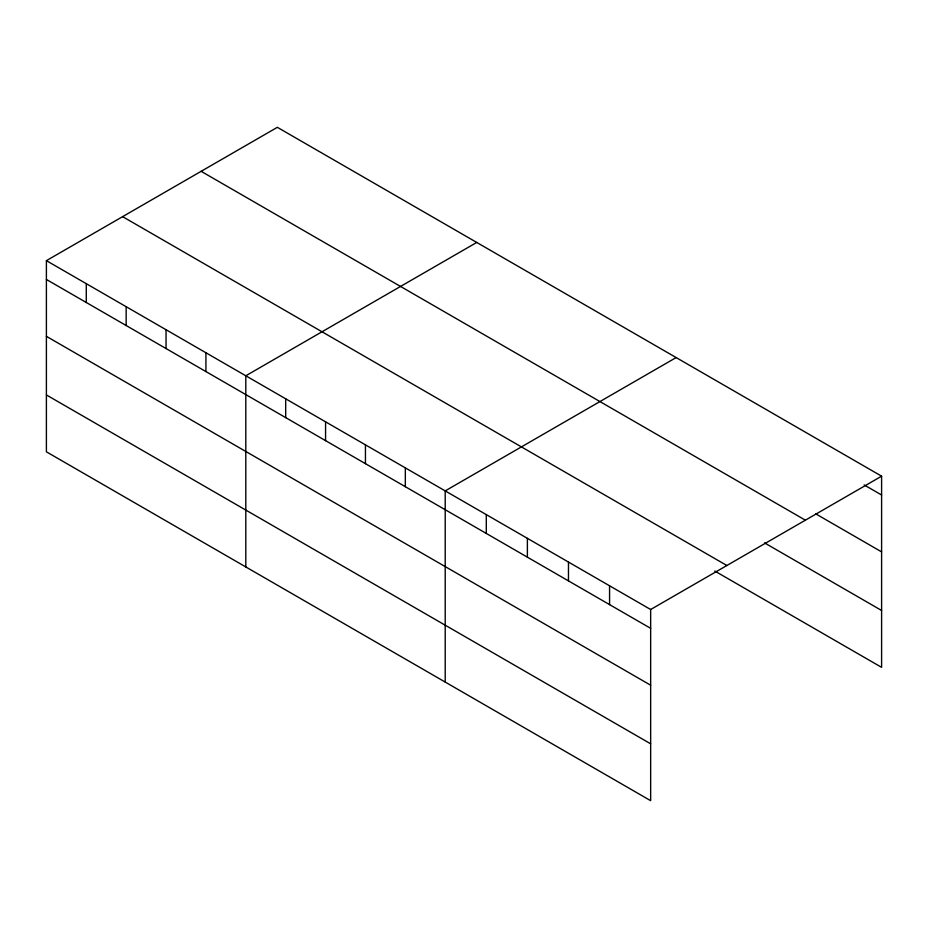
<?xml version="1.0" encoding="UTF-8"?>
<svg xmlns="http://www.w3.org/2000/svg" width="928" height="928" viewBox="0 0 928 928"><rect width="100%" height="100%" fill="white"/><g stroke="black" fill="none" stroke-linecap="round" stroke-linejoin="round"><path stroke-width="1.39" d="M46.4 260.652L650.656 609.51L650.656 800.678L46.4 451.82L46.4 260.652L277.344 127.322L881.6 476.18L881.6 667.348L714.757 571.022M476.748 242.44L245.804 375.782L245.804 566.95M676.152 357.57L445.208 490.9L445.208 682.068M650.656 609.51L881.6 476.18M864.165 484.926L881.6 494.995M815.608 513.776L881.6 551.87M201.132 171.32L805.388 520.179M764.556 542.892L881.6 610.473M122.612 216.653L726.868 565.512M46.4 279.467L650.656 628.337M46.4 336.342L650.656 685.212M46.4 394.945L650.656 743.804M609.568 585.788L609.568 604.604M568.47 562.066L568.47 580.882M527.382 538.344L527.382 557.16M486.295 514.622L486.295 533.438M405.327 467.874L405.327 486.69M365.446 444.848L365.446 463.664M325.566 421.822L325.566 440.649M285.685 398.808L285.685 417.623M205.923 352.756L205.923 371.571M166.042 329.73L166.042 348.545M126.162 306.704L126.162 325.519M86.281 283.678L86.281 302.493"/></g></svg>
